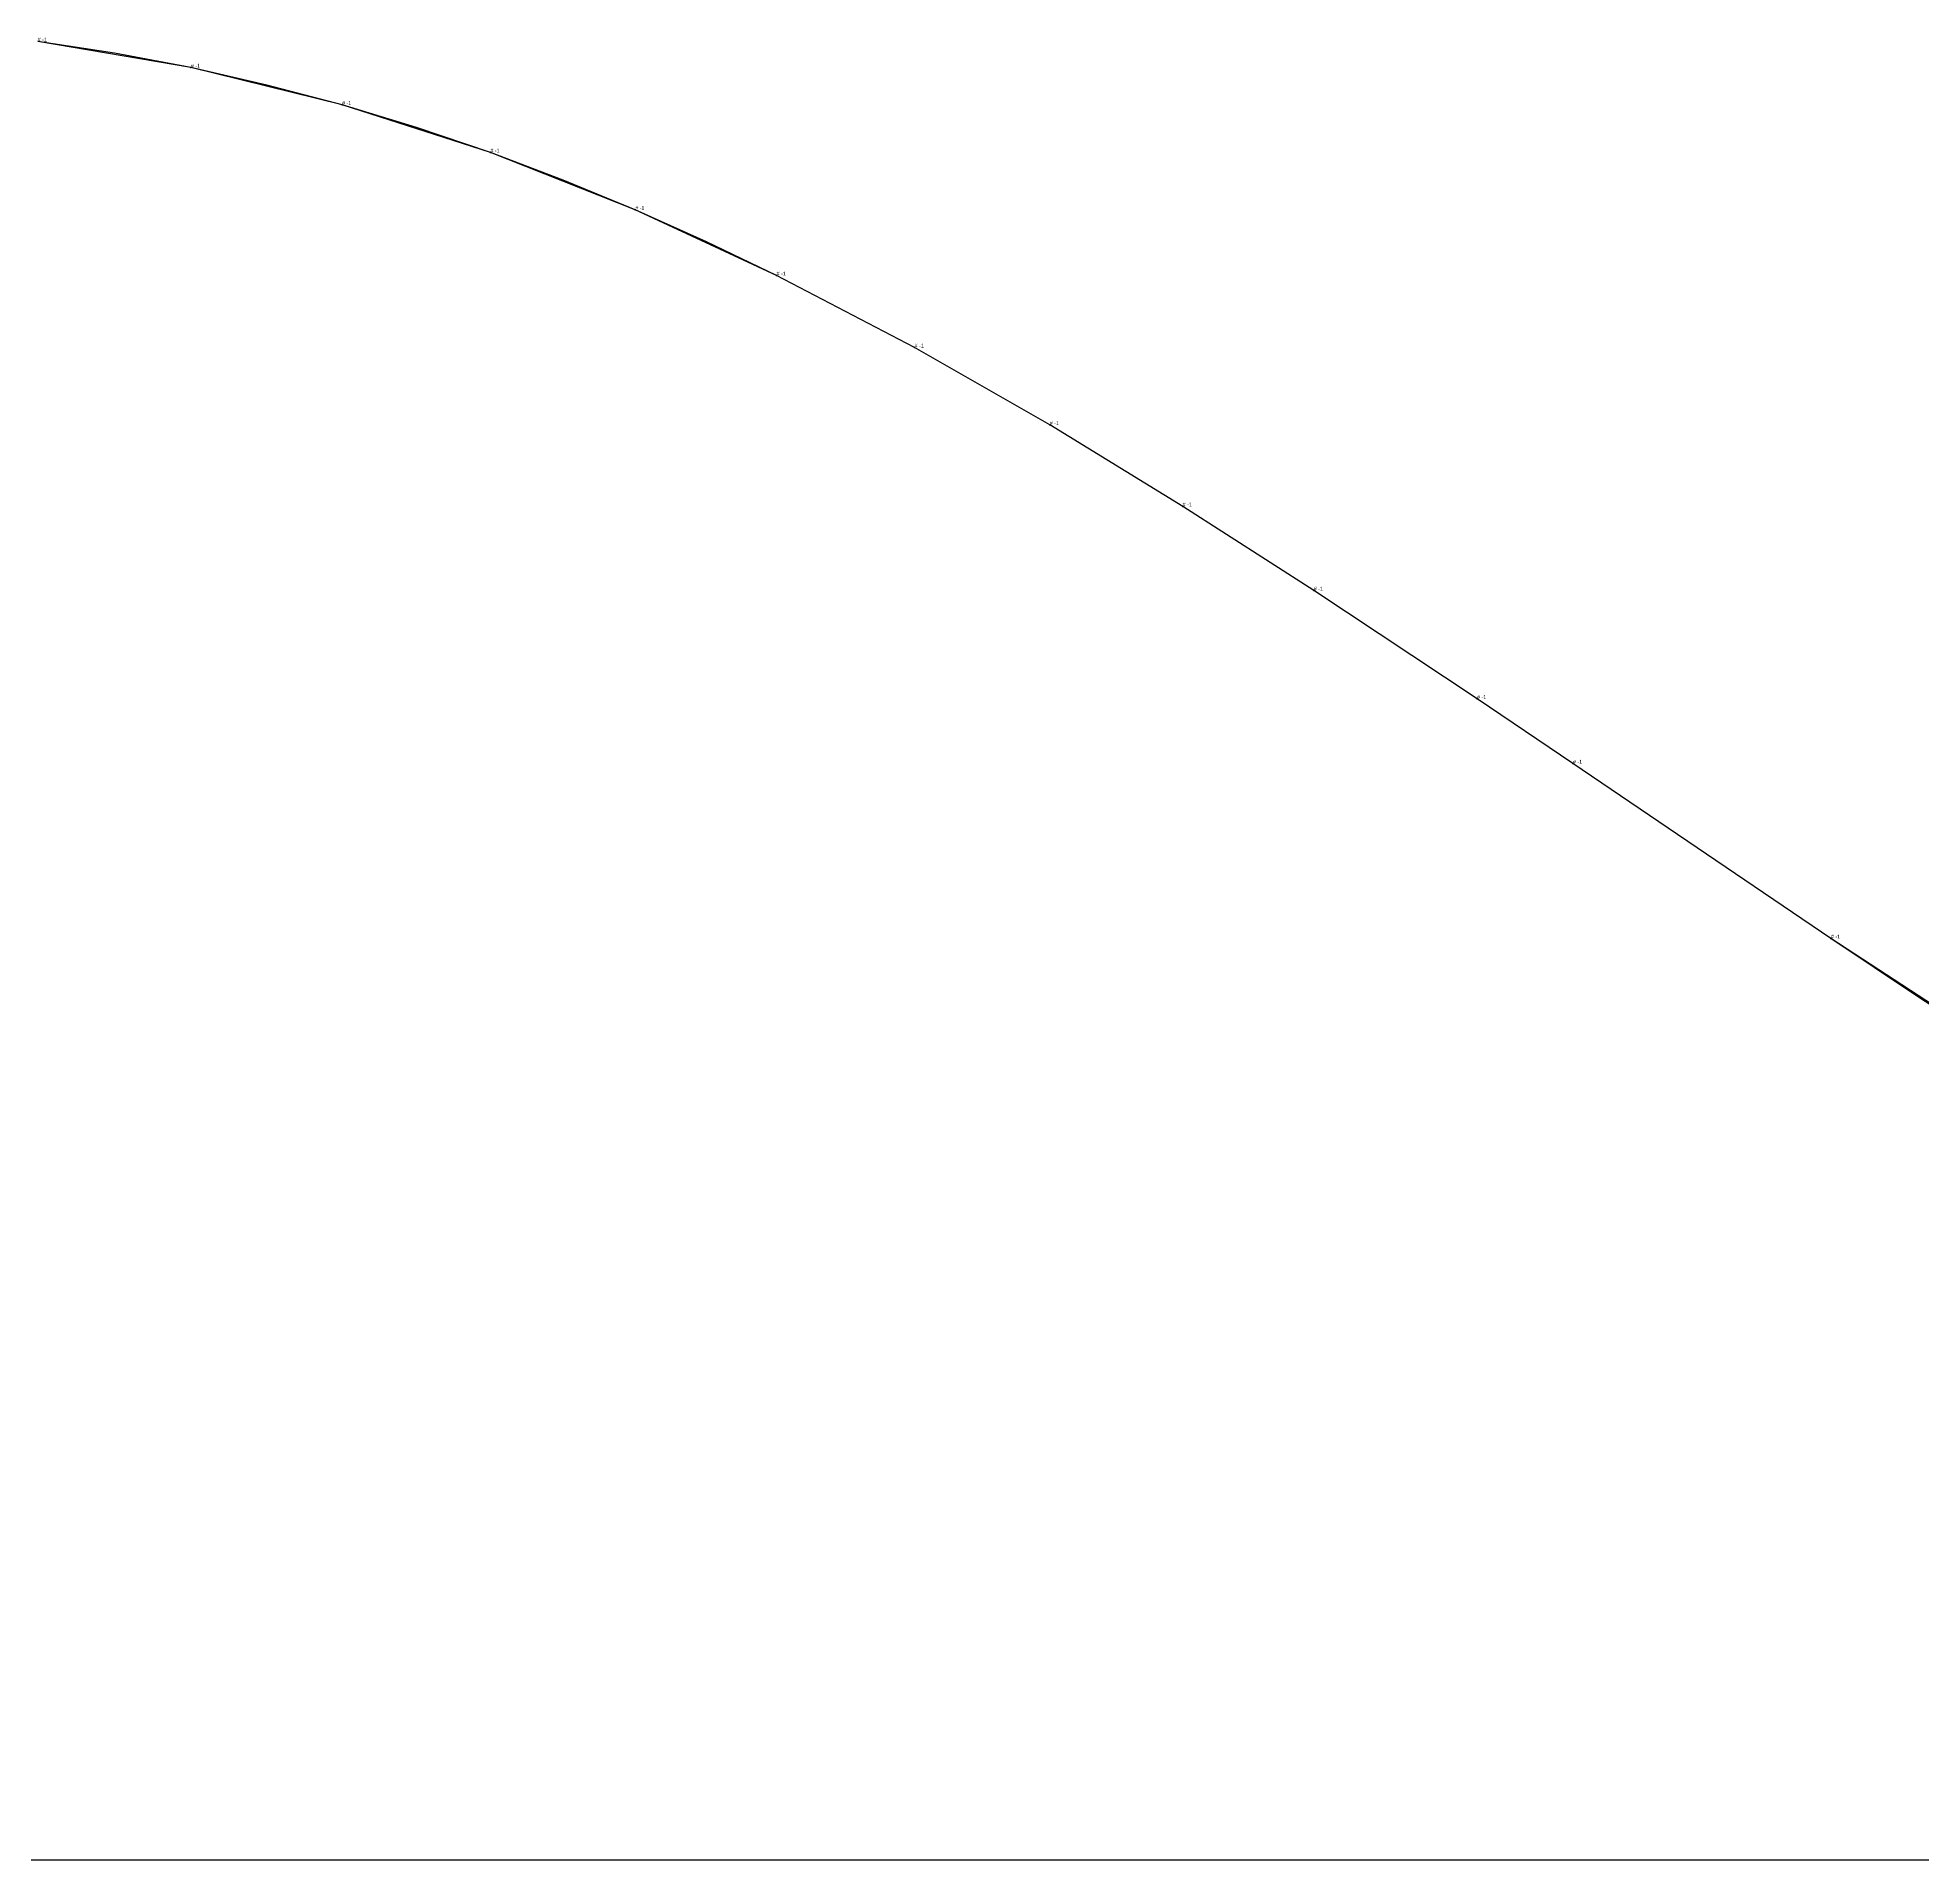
# Model space of a CAD drawing. Extents: x -890 to 8, y 0 to 1459.
# Drawn here: x -644.4 to -521.6, y 1338.8 to 1457.6 of the extents above; entities that cross this region are included whole.
import ezdxf

# ---------------------------------------------------------------- set-up
doc = ezdxf.new("R2010")
doc.units = 0

# ---------------------------------------------------------------- blocks, each defined once
blk = doc.blocks.new('7_M')
at = {"layer": '1'}
blk.add_lwpolyline([(-510.494415, 1387.751221), (-527.56958, 1398.89209), (-544.381104, 1410.285034), (-550.631104, 1414.499756), (-561.270813, 1421.562012), (-569.815674, 1427.055298), (-578.4729, 1432.357422), (-587.281494, 1437.402344), (-596.275696, 1442.099731), (-605.489502, 1446.372314), (-614.927979, 1450.116699), (-624.596008, 1453.213989), (-634.44458, 1455.643921), (-644.430054, 1457.347534)], dxfattribs=at)
at = {"layer": '14'}
blk.add_lwpolyline([(-510.494415, 1387.751221), (-527.56958, 1398.89209), (-544.381104, 1410.285034), (-550.631104, 1414.499756), (-561.270813, 1421.562012), (-569.815674, 1427.055298), (-578.4729, 1432.357422), (-587.281494, 1437.402344), (-596.275696, 1442.099731), (-605.489502, 1446.372314), (-614.927979, 1450.116699), (-624.596008, 1453.213989), (-634.44458, 1455.643921), (-644.430054, 1457.347534)], dxfattribs=at)
at = {"layer": '3'}
for p in [(-634.44458, 1455.643921), (-634.44458, 1455.643921), (-624.596008, 1453.213989), (-624.596008, 1453.213989), (-614.927979, 1450.116699), (-614.927979, 1450.116699), (-605.489502, 1446.372314), (-605.489502, 1446.372314), (-596.275696, 1442.099731), (-596.275696, 1442.099731), (-587.281494, 1437.402344), (-587.281494, 1437.402344), (-578.4729, 1432.357422), (-578.4729, 1432.357422), (-569.815674, 1427.055298), (-569.815674, 1427.055298), (-561.270813, 1421.562012), (-561.270813, 1421.562012), (-550.631104, 1414.499756), (-550.631104, 1414.499756), (-544.381104, 1410.285034), (-544.381104, 1410.285034), (-527.56958, 1398.89209), (-527.56958, 1398.89209)]:
    blk.add_point(p, dxfattribs=at)
at = {"layer": '4'}
blk.add_point((-550.631104, 1414.499756, 7), dxfattribs=at)
blk.add_point((-550.631104, 1414.499756, 7), dxfattribs=at)
at = {"layer": '8'}
blk.add_lwpolyline([(-399.444611, 1338.819214), (-889.718018, 1338.815796)], dxfattribs=at)
at = {"layer": '84'}
blk.add_lwpolyline([(-516.237671, 1391.385498), (-521.921082, 1395.109985), (-527.56958, 1398.89209), (-544.381104, 1410.285034), (-550.631104, 1414.499756), (-561.270813, 1421.562012), (-569.815674, 1427.055298), (-578.4729, 1432.357422), (-587.281494, 1437.402344), (-596.275696, 1442.099731), (-600.855225, 1444.294922), (-605.489502, 1446.372314), (-610.179321, 1448.31897), (-614.927979, 1450.116699), (-619.735229, 1451.748657), (-624.596008, 1453.213989), (-629.499268, 1454.513428), (-634.44458, 1455.643921), (-639.421082, 1456.595459), (-644.430054, 1457.347534)], dxfattribs=at)
at = {"layer": '87'}
blk.add_lwpolyline([(-516.237671, 1391.385498), (-521.921082, 1395.109985), (-527.56958, 1398.89209), (-544.381104, 1410.285034), (-550.631104, 1414.499756), (-561.270813, 1421.562012), (-569.815674, 1427.055298), (-578.4729, 1432.357422), (-587.281494, 1437.402344), (-596.275696, 1442.099731), (-600.855225, 1444.294922), (-605.489502, 1446.372314), (-610.179321, 1448.31897), (-614.927979, 1450.116699), (-619.735229, 1451.748657), (-624.596008, 1453.213989), (-629.499268, 1454.513428), (-634.44458, 1455.643921), (-639.421082, 1456.595459), (-644.430054, 1457.347534)], dxfattribs=at)
at = {"layer": '1'}
for p in [(-644.430054, 1457.347534), (-634.44458, 1455.643921), (-624.596008, 1453.213989), (-614.927979, 1450.116699), (-605.489502, 1446.372314), (-596.275696, 1442.099731), (-587.281494, 1437.402344), (-578.4729, 1432.357422), (-569.815674, 1427.055298), (-561.270813, 1421.562012), (-550.631104, 1414.499756), (-544.381104, 1410.285034), (-527.56958, 1398.89209)]:
    blk.add_text('# -1', height=0.25, dxfattribs=at).set_placement(p)
at = {"layer": '14'}
for p in [(-644.430054, 1457.347534), (-634.44458, 1455.643921), (-624.596008, 1453.213989), (-614.927979, 1450.116699), (-605.489502, 1446.372314), (-596.275696, 1442.099731), (-587.281494, 1437.402344), (-578.4729, 1432.357422), (-569.815674, 1427.055298), (-561.270813, 1421.562012), (-550.631104, 1414.499756), (-544.381104, 1410.285034), (-527.56958, 1398.89209)]:
    blk.add_text('# -1', height=0.25, dxfattribs=at).set_placement(p)

msp = doc.modelspace()

# ---------------------------------------------------------------- block references
at = {"layer": '1'}
msp.add_blockref('7_M', (0, 0), dxfattribs=at)

doc.saveas('drawing.dxf')
